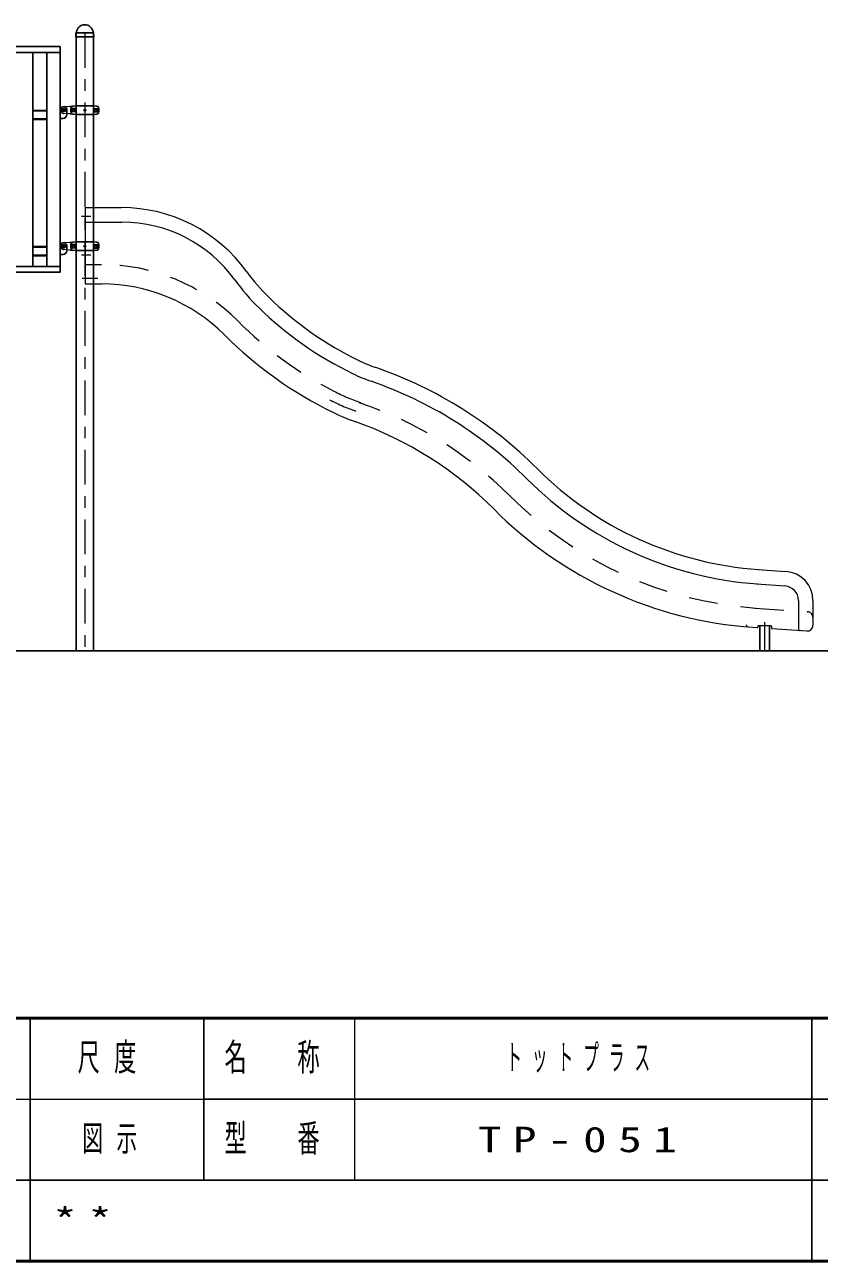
# Model space of a CAD drawing. Units: millimetres on the paper. Extents: x -385 to 0, y -594 to 267.
# Drawn here: x -203 to -134.4, y -297 to -190.2 of the extents above; entities that cross this region are included whole.
import ezdxf

# ---------------------------------------------------------------- set-up
doc = ezdxf.new("R2010")
doc.units = ezdxf.units.MM
doc.linetypes.add('USER1', pattern=[4.5, 2.5, -2])
doc.linetypes.add('USER2', pattern=[6, 3, -1, 1, -1])
doc.layers.add('1_60', color=2, linetype='Continuous', lineweight=25)
doc.layers.add('LY_3', color=7, linetype='Continuous', lineweight=13)
doc.layers.add('LY_4', color=7, linetype='Continuous')
doc.styles.add('ＭＳ ゴシック', font='')
doc.styles.get('ＭＳ ゴシック').set_extended_font_data('MS Gothic')

msp = doc.modelspace()

# ---------------------------------------------------------------- linework, layer by layer
at = {"layer": '1_60', "color": 4}
for p, q in [((-198.554, -191.274), (-198.547, -190.969)), ((-198.527, -190.923), (-198.509, -190.904)), ((-197.038, -190.923), (-197.057, -190.904)), ((-197.012, -191.274), (-197.019, -190.969)), ((-208.149, -192.125), (-199.916, -192.125)), ((-199.899, -192.141), (-199.916, -192.125)), ((-199.899, -192.141), (-199.899, -192.608)), ((-198.545, -191.282), (-197.02, -191.282)), ((-208.149, -192.625), (-199.916, -192.625)), ((-199.899, -192.608), (-199.916, -192.625)), ((-208.149, -211.108), (-199.916, -211.108)), ((-199.899, -211.125), (-199.916, -211.108)), ((-199.899, -211.592), (-199.899, -211.125)), ((-208.149, -211.608), (-199.916, -211.608)), ((-199.899, -211.592), (-199.916, -211.608))]:
    msp.add_line(p, q, dxfattribs=at)
at = {"layer": '1_60', "color": 4, "lineweight": 13}
msp.add_line((-198.543, -190.949), (-197.022, -190.949), dxfattribs=at)
at = {"layer": '1_60', "color": 7}
for p, q in [((-198.524, -190.949), (-197.041, -190.949)), ((-198.524, -190.949), (-198.524, -244.283)), ((-197.041, -190.949), (-197.041, -244.283)), ((-199.574, -197.491), (-199.657, -197.491)), ((-199.574, -197.491), (-199.657, -197.491)), ((-199.574, -197.491), (-199.657, -197.491)), ((-199.574, -197.741), (-199.657, -197.741)), ((-199.574, -197.741), (-199.657, -197.741)), ((-199.574, -197.741), (-199.657, -197.741)), ((-199.574, -209.242), (-199.657, -209.242)), ((-199.574, -209.242), (-199.657, -209.242)), ((-199.574, -209.242), (-199.657, -209.242)), ((-199.574, -209.492), (-199.657, -209.492)), ((-199.574, -209.492), (-199.657, -209.492)), ((-199.574, -209.492), (-199.657, -209.492)), ((-131.113, -244.283), (-341.955, -244.283))]:
    msp.add_line(p, q, dxfattribs=at)
at = {"layer": '1_60', "color": 7, "linetype": 'USER2', "lineweight": 13}
for p, q in [((-197.783, -190.95), (-197.783, -244.283)), ((-199.616, -197.788), (-199.616, -197.445)), ((-199.616, -197.445), (-199.616, -197.788)), ((-199.616, -197.445), (-199.616, -197.788)), ((-199.828, -197.616), (-199.404, -197.616)), ((-199.828, -197.616), (-199.404, -197.616)), ((-199.828, -197.616), (-199.404, -197.616)), ((-199.616, -209.538), (-199.616, -209.195)), ((-199.616, -209.195), (-199.616, -209.538)), ((-199.616, -209.195), (-199.616, -209.538)), ((-199.828, -209.367), (-199.404, -209.367)), ((-199.828, -209.367), (-199.404, -209.367)), ((-199.828, -209.367), (-199.404, -209.367))]:
    msp.add_line(p, q, dxfattribs=at)
at = {"layer": '1_60', "color": 40}
for p, q in [((-202.266, -211.108), (-202.266, -192.625)), ((-201.066, -211.108), (-201.066, -192.625)), ((-199.899, -211.108), (-199.899, -192.625))]:
    msp.add_line(p, q, dxfattribs=at)
at = {"layer": '1_60', "linetype": 'USER1', "lineweight": 13}
for p, q in [((-199.074, -197.287), (-199.6, -197.326)), ((-198.532, -197.975), (-198.532, -197.258)), ((-197.032, -197.975), (-197.032, -197.258)), ((-199.074, -197.945), (-199.6, -197.907)), ((-199.074, -209.038), (-199.6, -209.076)), ((-198.532, -209.008), (-198.532, -209.725)), ((-197.032, -209.008), (-197.032, -209.725)), ((-199.074, -209.696), (-199.6, -209.657))]:
    msp.add_line(p, q, dxfattribs=at)
at = {"layer": '1_60'}
for p, q in [((-198.549, -197.241), (-199.074, -197.287)), ((-197.016, -197.241), (-198.549, -197.241)), ((-197.016, -197.241), (-196.753, -197.264)), ((-198.549, -197.991), (-199.074, -197.945)), ((-197.016, -197.991), (-198.549, -197.991)), ((-197.016, -197.991), (-196.753, -197.968)), ((-198.549, -208.992), (-199.074, -209.038)), ((-197.016, -208.992), (-198.549, -208.992)), ((-197.016, -208.992), (-196.753, -209.015)), ((-198.549, -209.742), (-199.074, -209.696)), ((-197.016, -209.742), (-198.549, -209.742)), ((-197.016, -209.742), (-196.753, -209.719))]:
    msp.add_line(p, q, dxfattribs=at)
at = {"layer": '1_60', "lineweight": 13}
for p, q in [((-198.587, -197.462), (-198.895, -197.462)), ((-198.895, -197.462), (-198.895, -197.77)), ((-196.978, -197.462), (-196.67, -197.462)), ((-196.67, -197.462), (-196.67, -197.77)), ((-198.587, -197.77), (-198.895, -197.77)), ((-196.978, -197.77), (-196.67, -197.77)), ((-198.587, -209.213), (-198.895, -209.213)), ((-198.895, -209.521), (-198.895, -209.213)), ((-196.978, -209.213), (-196.67, -209.213)), ((-196.67, -209.521), (-196.67, -209.213)), ((-198.587, -209.521), (-198.895, -209.521)), ((-196.978, -209.521), (-196.67, -209.521))]:
    msp.add_line(p, q, dxfattribs=at)
at = {"layer": '1_60', "color": 190}
for p, q in [((-202.266, -197.633), (-201.066, -197.633)), ((-202.266, -197.686), (-201.066, -197.686)), ((-202.266, -198.38), (-201.066, -198.38)), ((-202.266, -198.433), (-201.066, -198.433)), ((-199.657, -198.325), (-199.899, -198.325)), ((-199.324, -197.616), (-199.324, -197.991)), ((-202.266, -209.383), (-201.066, -209.383)), ((-202.266, -209.437), (-201.066, -209.437)), ((-202.266, -210.13), (-201.066, -210.13)), ((-202.266, -210.183), (-201.066, -210.183)), ((-199.657, -210.075), (-199.899, -210.075)), ((-199.324, -209.367), (-199.324, -209.742))]:
    msp.add_line(p, q, dxfattribs=at)
at = {"layer": '1_60', "color": 190, "linetype": 'USER1', "lineweight": 13}
msp.add_line((-199.907, -197.616), (-199.907, -197.708), dxfattribs=at)
at = {"layer": '1_60', "color": 70, "lineweight": 13}
for p, q in [((-197.756, -206.033), (-197.756, -212.616)), ((-197.756, -206.033), (-194.613, -206.033)), ((-197.756, -207.283), (-194.57, -207.283)), ((-197.756, -212.616), (-196.339, -212.616)), ((-139.689, -237.275), (-137.247, -237.446)), ((-139.776, -238.522), (-137.334, -238.693)), ((-136.171, -239.94), (-136.171, -242.378)), ((-134.921, -239.94), (-134.921, -242.085)), ((-140.121, -242.263), (-139.725, -242.285)), ((-139.672, -242.167), (-139.672, -242.235)), ((-139.622, -242.117), (-138.555, -242.117)), ((-138.505, -242.167), (-138.505, -242.324)), ((-138.458, -242.373), (-135.456, -242.583))]:
    msp.add_line(p, q, dxfattribs=at)
at = {"layer": '1_60', "color": 70, "linetype": 'USER2', "lineweight": 13}
for p, q in [((-198.079, -206.783), (-197.255, -206.783)), ((-198.079, -210.116), (-197.255, -210.116)), ((-198.016, -212.116), (-196.662, -212.116)), ((-139.088, -241.815), (-139.088, -242.809)), ((-139.088, -242.115), (-139.088, -244.283))]:
    msp.add_line(p, q, dxfattribs=at)
at = {"layer": '1_60', "color": 70, "linetype": 'USER1', "lineweight": 13}
for p, q in [((-197.756, -210.949), (-196.339, -210.949)), ((-139.922, -240.6), (-135.387, -240.917))]:
    msp.add_line(p, q, dxfattribs=at)
at = {"layer": '1_60', "color": 70}
for p, q in [((-139.505, -242.115), (-139.505, -244.283)), ((-138.672, -242.115), (-138.672, -244.283))]:
    msp.add_line(p, q, dxfattribs=at)
at = {"layer": '1_60', "linetype": 'USER1', "lineweight": 13}
for centre in [(-199.616, -197.616), (-199.616, -209.367)]:
    msp.add_circle(centre, 0.125, dxfattribs=at)
at = {"layer": '1_60', "lineweight": 13}
for centre, radius in [((-198.741, -197.616), 0.154), ((-196.824, -197.616), 0.154), ((-198.741, -197.616), 0.0833), ((-197.782, -197.616), 0.0833), ((-196.824, -197.616), 0.0833), ((-198.741, -209.367), 0.154), ((-196.824, -209.367), 0.154), ((-198.741, -209.367), 0.0833), ((-197.782, -209.367), 0.0833), ((-196.824, -209.367), 0.0833)]:
    msp.add_circle(centre, radius, dxfattribs=at)
at = {"layer": '1_60', "color": 4}
for centre, radius, start, end in [((-198.48, -190.97), 0.0667, 135, 178.99605), ((-198.544, -190.869), 0.05, 315, 353.3676), ((-197.783, -190.958), 0.717, 90, 173.3676), ((-197.783, -190.958), 0.717, 6.6324, 90), ((-197.021, -190.869), 0.05, 186.6324, 225), ((-197.085, -190.97), 0.0667, 1.00395, 45), ((-198.545, -191.274), 0.0083, 178.87801, 270), ((-197.02, -191.274), 0.0083, 270, 1.12199)]:
    msp.add_arc(centre, radius, start, end, dxfattribs=at)
at = {"layer": '1_60', "color": 190}
for centre, radius, start, end in [((-199.616, -197.616), 0.292, 0, 166.27087), ((-199.616, -197.616), 0.292, 166.27087, 180), ((-199.657, -197.991), 0.333, 270, 0), ((-199.616, -209.367), 0.292, 0, 166.27087), ((-199.616, -209.367), 0.292, 166.27087, 180), ((-199.657, -209.742), 0.333, 270, 0)]:
    msp.add_arc(centre, radius, start, end, dxfattribs=at)
at = {"layer": '1_60', "linetype": 'USER1', "lineweight": 13}
for centre, radius, start, end in [((-199.574, -197.616), 0.291, 95, 265), ((-198.549, -197.258), 0.0167, 0, 90), ((-198.549, -197.975), 0.0167, 268.01112, 0), ((-199.574, -209.367), 0.291, 95, 265), ((-198.549, -209.008), 0.0167, 0, 91.98888), ((-198.549, -209.725), 0.0167, 270, 0)]:
    msp.add_arc(centre, radius, start, end, dxfattribs=at)
at = {"layer": '1_60', "color": 7}
for centre, start, end in [((-199.657, -197.616), 90, 270), ((-199.657, -197.616), 90, 270), ((-199.657, -197.616), 90, 270), ((-199.574, -197.616), 270, 90), ((-199.574, -197.616), 270, 90), ((-199.574, -197.616), 270, 90), ((-199.657, -209.367), 90, 270), ((-199.657, -209.367), 90, 270), ((-199.657, -209.367), 90, 270), ((-199.574, -209.367), 270, 90), ((-199.574, -209.367), 270, 90), ((-199.574, -209.367), 270, 90)]:
    msp.add_arc(centre, 0.125, start, end, dxfattribs=at)
at = {"layer": '1_60'}
for centre, radius, start, end in [((-198.157, -197.616), 0.833, 163.80375, 196.19625), ((-198.798, -197.43), 0.167, 95, 163.80375), ((-196.767, -197.43), 0.167, 16.19625, 85), ((-197.407, -197.616), 0.833, 343.80375, 16.19625), ((-198.798, -197.802), 0.167, 196.19625, 265), ((-196.767, -197.802), 0.167, 275, 343.80375), ((-198.157, -209.367), 0.833, 163.80375, 196.19625), ((-198.798, -209.181), 0.167, 95, 163.80375), ((-196.767, -209.181), 0.167, 16.19625, 85), ((-197.407, -209.367), 0.833, 343.80375, 16.19625), ((-198.798, -209.553), 0.167, 196.19625, 265), ((-196.767, -209.553), 0.167, 275, 343.80375)]:
    msp.add_arc(centre, radius, start, end, dxfattribs=at)
at = {"layer": '1_60', "lineweight": 13}
for centre, start, end in [((-200.72, -197.616), 355.87048, 4.12952), ((-194.845, -197.616), 175.87048, 184.12952), ((-200.72, -209.367), 355.87048, 4.12952), ((-194.845, -209.367), 175.87048, 184.12952)]:
    msp.add_arc(centre, 2.139, start, end, dxfattribs=at)
at = {"layer": '1_60', "color": 70, "lineweight": 13}
for centre, radius, start, end in [((-194.613, -219.366), 13.334, 35.79304, 90), ((-194.57, -219.283), 12, 35.7114, 90), ((-170.278, -201.82), 17.917, 215.7114, 225.80467), ((-170.278, -201.82), 16.667, 215.79304, 225.80467), ((-196.339, -227.616), 15, 45, 90), ((-160.983, -192.26), 30.001, 225.80467, 244.03309), ((-160.983, -192.26), 31.251, 225.80467, 244.03309), ((-160.983, -192.26), 35.001, 225, 244.03309), ((-168.281, -207.245), 13.334, 244.03309, 250.88527), ((-184.654, -254.489), 36.667, 45, 70.88527), ((-168.281, -207.245), 14.584, 244.03309, 250.88527), ((-184.654, -254.489), 35.417, 45, 70.88527), ((-168.281, -207.245), 18.334, 244.03309, 250.57451), ((-184.91, -254.399), 31.667, 44.89132, 70.57451), ((-137.513, -207.348), 31.251, 225, 266), ((-137.513, -207.348), 30.001, 225, 266), ((-137.68, -207.348), 35.001, 224.89132, 266), ((-137.422, -239.94), 2.5, 0, 86), ((-137.422, -239.94), 1.25, 0, 86), ((-139.722, -242.235), 0.05, 266, 0), ((-139.622, -242.167), 0.05, 90, 180), ((-138.555, -242.167), 0.05, 0, 90), ((-138.455, -242.324), 0.05, 180, 266), ((-135.421, -242.085), 0.5, 266, 0), ((-136.005, -242.378), 0.167, 180, 266)]:
    msp.add_arc(centre, radius, start, end, dxfattribs=at)
at = {"layer": '1_60', "color": 70, "linetype": 'USER1', "lineweight": 13}
for centre, radius, start, end in [((-196.339, -227.616), 16.667, 45, 90), ((-160.983, -192.26), 33.334, 225, 242.67982), ((-168.633, -207.068), 16.667, 242.67982, 251.51293), ((-168.633, -207.068), 17.5, 242.67982, 251.51293), ((-184.654, -254.489), 33.334, 45, 71.51293), ((-137.513, -207.348), 33.334, 225, 266), ((-135.421, -241.416), 0.5, 0, 86), ((-140.505, -242.053), 0.167, 180, 265.07272)]:
    msp.add_arc(centre, radius, start, end, dxfattribs=at)
at = {"layer": 'LY_3', "lineweight": 50}
for p, q in [((-385, -276), (0, -276)), ((-385, -297), (0, -297))]:
    msp.add_line(p, q, dxfattribs=at)
at = {"layer": 'LY_3', "color": 211, "lineweight": 25}
for p, q in [((-202.5, -276), (-202.5, -290)), ((-187.5, -276), (-187.5, -290)), ((-135, -276), (-135, -297)), ((-187.5, -283), (-70, -283)), ((-242.5, -290), (0, -290))]:
    msp.add_line(p, q, dxfattribs=at)
at = {"layer": 'LY_3'}
for p, q in [((-174.5, -276), (-174.5, -290)), ((-242.5, -283), (-187.5, -283))]:
    msp.add_line(p, q, dxfattribs=at)
at = {"layer": 'LY_3', "lineweight": 25}
msp.add_line((-202.5, -290), (-202.5, -297), dxfattribs=at)

# ---------------------------------------------------------------- texts
at = {"layer": 'LY_3', "color": 4, "char_height": 2.346, "attachment_point": 5, "style": 'ＭＳ ゴシック'}
for s, insert in [('\\T1.64;\\W0.6;尺度', (-195.25, -279.5)), ('\\T1.64;\\W0.6;名\u3000称', (-181, -279.5)), ('\\T1.64;\\W0.6;型\u3000番', (-181, -286.5))]:
    msp.add_mtext(s, dxfattribs=dict(at, insert=insert))
at = {"layer": 'LY_4', "char_height": 2.199, "style": 'ＭＳ ゴシック'}
for s, insert, attachment_point in [('\\T1.64;\\W0.45;トットプラス', (-154.75, -279.5), 5), ('\\T1.64;\\W0.6;図示', (-198, -286.5), 4), ('\\T1.5;\\W1.35;TP-051', (-154.75, -286.5), 5), ('\\T1.5;\\W1.35;**', (-200.5, -293.5), 4)]:
    msp.add_mtext(s, dxfattribs=dict(at, insert=insert, attachment_point=attachment_point))

doc.saveas('drawing.dxf')
